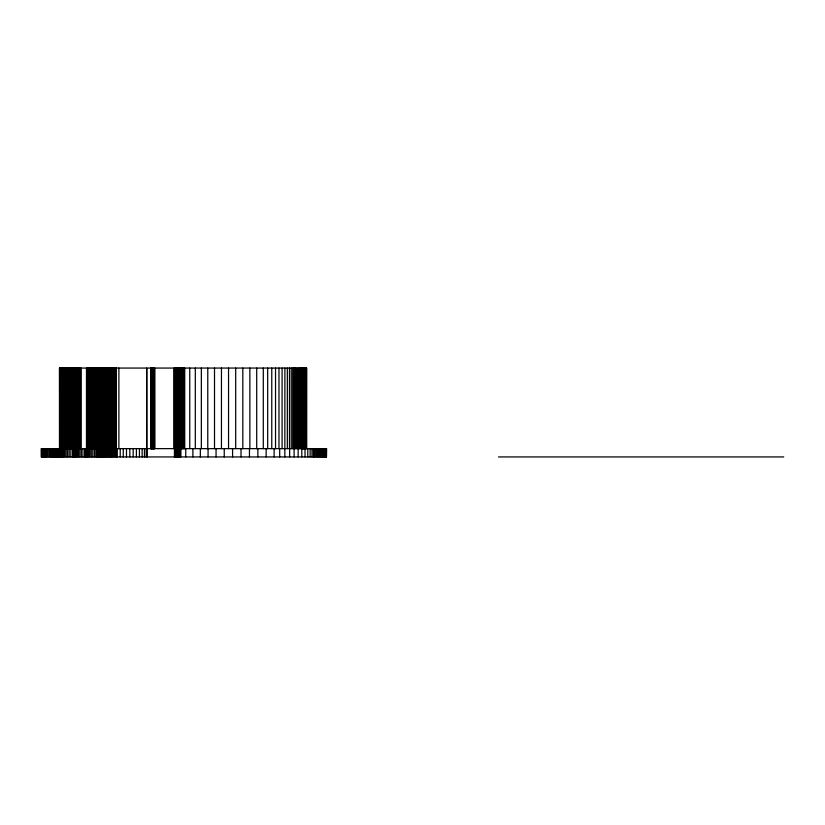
<?xml version="1.0" encoding="UTF-8"?>
<svg xmlns="http://www.w3.org/2000/svg" width="825" height="825" viewBox="0 0 825 825"><rect width="100%" height="100%" fill="white"/><g stroke="black" fill="none" stroke-linecap="round" stroke-linejoin="round"><path stroke-width="1.24" d="M306.56 368.063L306.539 448.635L306.58 368.063L59.452 368.063L59.462 456.937M326.514 448.635L41.26 448.635L41.302 456.937L326.514 456.937L326.514 448.635L326.36 456.937M498.496 456.937L783.75 456.937M326.318 448.635L326.318 456.937M325.803 448.635L325.803 456.937M324.875 448.635L324.875 456.937M323.771 456.937L323.802 448.635L323.668 456.937M323.452 448.635L323.513 456.937M323.297 448.635L323.369 456.937M323.06 456.937L322.957 448.635L322.895 456.937M322.647 448.635L322.647 456.937M321.822 448.635L321.822 456.937M320.781 448.635L320.781 456.937M319.76 448.635L319.76 456.937M318.677 448.635L318.677 456.937M317.512 448.635L317.512 456.937M316.253 448.635L316.253 456.937M314.923 448.635L314.923 456.937M314.438 448.635L314.428 456.937M314.273 448.635L314.222 456.937M313.995 448.635L314.098 456.937M313.397 448.635L313.397 456.937M311.994 448.635L311.994 456.937M310.128 448.635L310.128 456.937M307.808 448.635L307.808 456.937M306.188 368.063L306.188 448.635M305.889 368.063L305.889 448.635M305.508 368.063L305.508 448.635M305.044 368.063L305.023 456.937M304.507 368.063L304.507 448.635M303.827 448.635L303.899 368.063L303.765 448.635M303.517 448.635L303.507 368.063L303.466 448.635M303.229 368.063L303.229 448.635M303.064 368.063L303.064 448.635M302.589 368.063L302.589 448.635M301.929 368.063L301.929 448.635M301.806 448.635L301.806 456.937M301.115 368.063L301.115 448.635M300.166 368.063L300.166 448.635M299.114 368.063L299.114 448.635M298.155 448.635L298.155 456.937M297.98 368.063L297.98 448.635M296.804 368.063L296.804 448.635M295.597 368.063L295.597 448.635M294.319 368.063L294.319 448.635M294.143 368.063L294.102 456.937M293.782 368.063L293.782 448.635M292.689 368.063L292.689 448.635M291.246 368.063L291.246 448.635M289.657 448.635L289.657 456.937M289.462 368.063L289.462 448.635M287.337 368.063L287.337 448.635M284.883 368.063L284.842 456.937M282.088 368.063L282.088 448.635M279.685 448.635L279.685 456.937M278.974 368.063L278.974 448.635M275.529 368.063L275.529 448.635M274.117 448.635L274.117 456.937M271.765 368.063L271.765 448.635M267.682 368.063L267.682 448.635M266.155 448.635L266.155 456.937M263.288 368.063L263.288 448.635M257.874 448.635L257.874 456.937M256.709 368.063L256.709 448.635M249.862 368.063L249.862 448.635M249.459 448.635L249.459 456.937M242.828 368.063L242.828 448.635M241.013 448.635L241.013 456.937M235.692 368.063L235.692 448.635M232.588 448.635L232.588 456.937M228.546 368.063L228.546 448.635M224.245 448.635L224.245 456.937M221.451 368.063L221.451 448.635M216.057 448.635L216.057 456.937M214.51 368.063L214.51 448.635M208.075 448.635L208.075 456.937M207.776 368.063L207.776 448.635M201.352 368.063L201.352 448.635M200.341 448.635L200.341 456.937M195.319 368.063L195.319 448.635M192.895 448.635L192.895 456.937M189.75 368.063L189.75 448.635M185.759 448.635L185.759 456.937M184.718 368.063L184.718 448.635M184.326 368.063L184.326 448.635M183.913 368.063L183.913 448.635M183.501 368.063L183.501 448.635M183.078 368.063L183.078 448.635M182.655 368.063L182.655 448.635M182.232 368.063L182.232 448.635M181.83 368.063L181.83 448.635M181.428 368.063L181.428 448.635M181.036 368.063L181.036 448.635M180.675 368.063L180.727 456.937M180.541 448.635L180.541 456.937M180.335 368.063L180.335 448.635M180.232 448.635L180.232 456.937M180.015 368.063L179.902 448.635M179.788 368.063L179.871 456.937M179.675 368.063L179.561 448.635M179.448 368.063L179.489 456.937M179.221 368.063L179.334 448.635M179.108 368.063L179.087 456.937M178.881 368.063L178.994 448.635M178.757 368.063L178.695 456.937M178.643 368.063L178.592 448.635M178.458 368.063L178.458 448.635M178.252 368.063L178.313 456.937M177.983 368.063L177.963 456.937M177.664 368.063L177.664 448.635M177.561 448.635L177.561 456.937M177.303 368.063L177.292 456.937M176.993 448.635L176.993 456.937M176.921 368.063L176.921 448.635M176.705 448.635L176.705 456.937M176.529 368.063L176.529 448.635M176.364 448.635L176.364 456.937M176.127 368.063L176.127 448.635M176.014 448.635L176.014 456.937M175.746 368.063L175.715 456.937M175.426 456.937L175.395 368.063M174.931 368.063L175.075 456.937M174.776 368.063L174.859 448.635M174.704 368.063L174.725 456.937M174.487 368.063L174.436 456.937M174.271 368.063L174.343 448.635M174.199 368.063L174.199 448.635M154.739 368.063L154.77 448.635M154.523 368.063L154.523 448.635M154.368 368.063L154.368 448.635M154.193 368.063L154.193 448.635M154.007 368.063L154.007 448.635M153.811 368.063L153.811 448.635M153.636 368.063L153.636 448.635M153.481 368.063L153.481 448.635M153.357 368.063L153.275 448.635M153.244 368.063L153.141 448.635M153.037 368.063L152.934 448.635L152.831 368.063M152.625 368.063L152.728 448.635M152.522 448.635L152.419 368.063L152.316 448.635M152.213 368.063L152.099 448.635M151.934 368.063L151.996 448.635M151.862 368.063L151.769 448.635M151.656 368.063L151.656 448.635M151.398 368.063L151.532 448.635M151.253 368.063L151.253 448.635M151.119 368.063L151.119 448.635M150.862 368.063L150.985 448.635M150.748 368.063L150.748 448.635M147.335 448.635L147.335 456.937M146.809 448.635L146.737 368.063L146.706 448.635M146.211 448.635L146.211 456.937M144.437 448.635L144.437 456.937M142.148 448.635L142.148 456.937M139.435 448.635L139.435 456.937M136.403 448.635L136.403 456.937M133.165 448.635L133.165 456.937M129.824 448.635L129.824 456.937M126.483 448.635L126.483 456.937M123.245 448.635L123.245 456.937M120.213 448.635L120.213 456.937M118.883 368.063L118.883 448.635M117.274 448.635L117.274 456.937M116.315 448.635L116.315 456.937M116.17 368.063L116.17 448.635M115.892 368.063L115.892 448.635M115.624 368.063L115.624 448.635M115.345 368.063L115.345 448.635M115.118 456.937L115.077 368.063M114.819 368.063L114.819 448.635M114.551 368.063L114.551 448.635M114.293 368.063L114.293 448.635M114.036 368.063L113.922 456.937M113.788 368.063L113.788 448.635M113.541 368.063L113.541 448.635M113.303 368.063L113.303 448.635M113.066 368.063L113.066 448.635M112.963 368.063L112.963 448.635M112.736 448.635L112.736 456.937M112.674 368.063L112.674 448.635M112.221 368.063L112.221 448.635M111.633 368.063L111.571 456.937M110.942 368.063L110.942 448.635M110.416 448.635L110.416 456.937M110.168 368.063L110.168 448.635M109.343 368.063L109.292 456.937M108.498 368.063L108.498 448.635M108.168 448.635L108.168 456.937M107.642 368.063L107.642 448.635M107.075 448.635L107.075 456.937M106.817 368.063L106.817 448.635M106.043 368.063L105.992 456.937M105.352 368.063L105.352 448.635M104.95 368.063L104.94 456.937M104.579 368.063L104.579 448.635M104.228 368.063L104.228 448.635M104.084 448.635L104.084 456.937M103.919 368.063L103.785 456.937M103.641 368.063L103.641 448.635M103.517 448.635L103.517 456.937M103.393 368.063L103.393 448.635M103.177 368.063L103.177 448.635M103.001 368.063L103.063 456.937M102.867 448.635L102.764 368.063L102.682 448.635M102.475 448.635L102.475 456.937M102.352 368.063L102.352 448.635M102.042 368.063L102.197 448.635M101.898 368.063L101.898 448.635M101.743 368.063L101.784 456.937M101.599 368.063L101.599 448.635M101.444 368.063L101.444 448.635M101.3 368.063L101.3 448.635M101.145 368.063L101.011 456.937M101.001 368.063L100.856 448.635M100.702 368.063L100.702 448.635M100.557 368.063L100.485 448.635M100.289 368.063L100.186 456.937M99.969 368.063L99.969 448.635M99.557 368.063L99.557 448.635M99.34 448.635L99.34 456.937M99.062 368.063L99.062 448.635M98.515 368.063L98.484 456.937M97.938 368.063L97.938 448.635M97.659 448.635L97.659 456.937M97.329 368.063L97.329 448.635M96.886 448.635L96.886 456.937M96.731 368.063L96.731 448.635M96.154 368.063L96.154 448.635M95.844 448.635L95.844 456.937M95.607 368.063L95.607 448.635M95.112 368.063L95.112 448.635M94.658 368.063L94.658 448.635M94.421 448.635L94.421 456.937M94.225 368.063L94.225 448.635M93.802 368.063L93.802 448.635M93.411 368.063L93.411 448.635M93.05 368.063L93.05 448.635M92.792 448.635L92.792 456.937M92.709 368.063L92.709 448.635M92.39 368.063L92.39 448.635M92.111 368.063L92.111 448.635M91.864 368.063L91.864 448.635M91.647 368.063L91.647 448.635M91.462 368.063L91.462 448.635M91.317 368.063L91.276 456.937M91.101 368.063L91.101 448.635M90.946 368.063L90.946 448.635M90.76 368.063L90.76 448.635M90.564 368.063L90.564 448.635M90.348 368.063L90.348 448.635M90.121 368.063L90.121 448.635M89.904 368.063L89.904 456.937M89.688 368.063L89.688 448.635M89.482 368.063L89.492 448.635M89.399 368.063L89.399 448.635L89.183 368.063M89.131 368.063L89.11 448.635M88.667 448.635L88.667 456.937M88.254 368.063L88.254 448.635M88.11 368.063L87.955 448.635M87.811 368.063L87.811 448.635M87.656 368.063L87.656 448.635M87.512 368.063L87.584 456.937M87.357 368.063L87.357 448.635M87.213 368.063L87.213 448.635M86.914 368.063L87.058 448.635M86.769 368.063L86.769 448.635M86.625 368.063L86.656 456.937M86.481 368.063L86.481 448.635M85.883 448.635L85.883 456.937M85.274 448.635L85.274 456.937M84.738 448.635L84.676 456.937M82.943 448.635L82.943 456.937M81.335 448.635L81.335 456.937M81.025 368.063L81.025 448.635M80.592 368.063L80.592 448.635M80.169 368.063L80.169 448.635M79.778 368.063L79.839 456.937M79.396 368.063L79.396 448.635M79.045 368.063L79.045 448.635M78.715 368.063L78.715 448.635M78.406 368.063L78.468 456.937M78.128 368.063L78.128 448.635M77.87 368.063L77.87 448.635M77.653 368.063L77.653 448.635M77.457 368.063L77.457 448.635M77.302 368.063L77.302 448.635M77.148 368.063L77.23 456.937M76.972 368.063L76.972 448.635M76.746 368.063L76.746 448.635M76.477 368.063L76.477 448.635M76.178 368.063L76.137 456.937M75.848 368.063L75.848 448.635M75.518 368.063L75.518 448.635M75.188 368.063L75.178 456.937M74.869 368.063L74.869 448.635M74.611 448.635L74.57 368.063L74.384 456.937M74.332 368.063L74.291 448.635M74.178 368.063L74.023 448.635M74.003 368.063L73.879 456.937M73.672 368.063L73.745 456.937M73.662 448.635L73.549 456.937M73.353 368.063L73.394 456.937M73.219 448.635L73.219 456.937M73.033 368.063L73.013 456.937M72.713 368.063L72.796 456.937M72.404 368.063L72.404 448.635M72.095 368.063L72.095 448.635M71.796 368.063L71.796 448.635M71.507 368.063L71.507 448.635M71.228 368.063L71.228 448.635M70.95 368.063L70.857 456.937M70.692 368.063L70.692 448.635M70.568 368.063L70.568 448.635M70.228 368.063L70.228 448.635M69.692 368.063L69.692 448.635M69.197 448.635L69.197 456.937M69.001 368.063L69.001 448.635M68.186 368.063L68.186 448.635M67.64 448.635L67.64 456.937M67.268 368.063L67.268 448.635M66.299 368.063L66.299 448.635M66.186 448.635L66.186 456.937M65.288 368.063L65.288 448.635M64.845 448.635L64.845 456.937M64.278 368.063L64.278 448.635M63.608 448.635L63.608 456.937M63.308 368.063L63.308 448.635M62.504 448.635L62.504 456.937M62.391 368.063L62.391 448.635M61.576 368.063L61.535 456.937M61.246 368.063L61.246 448.635M60.947 368.063L60.947 448.635M60.668 368.063L60.699 456.937M60.421 368.063L60.421 448.635M60.194 368.063L60.132 456.937M59.998 368.063L59.977 456.937M59.761 368.063L59.864 456.937M59.586 368.063L59.689 456.937M59.194 448.635L59.194 456.937M58.895 448.635L58.895 456.937M58.575 448.635L58.575 456.937M58.245 448.635L58.245 456.937M57.905 448.635L57.905 456.937M57.585 448.635L57.585 456.937M57.286 448.635L57.286 456.937M56.832 448.635L56.977 456.937M56.502 448.635L56.657 456.937M56.358 448.635L56.358 456.937M56.234 448.635L56.234 456.937M56.131 448.635L56.038 456.937M55.945 448.635L55.966 456.937M55.316 448.635L55.316 456.937M54.316 448.635L54.316 456.937M53.305 448.635L53.305 456.937M52.326 448.635L52.326 456.937M51.418 448.635L51.418 456.937M50.315 448.635L50.315 456.937M49.17 448.635L49.17 456.937M47.84 448.635L47.84 456.937M46.623 448.635L46.623 456.937M45.519 448.635L45.519 456.937M44.55 448.635L44.55 456.937M43.694 448.635L43.694 456.937M42.952 448.635L42.952 456.937M42.343 448.635L42.343 456.937M41.858 448.635L41.858 456.937M41.518 448.635L41.518 456.937M294.546 448.635L294.535 368.063L294.535 448.635"/></g></svg>
